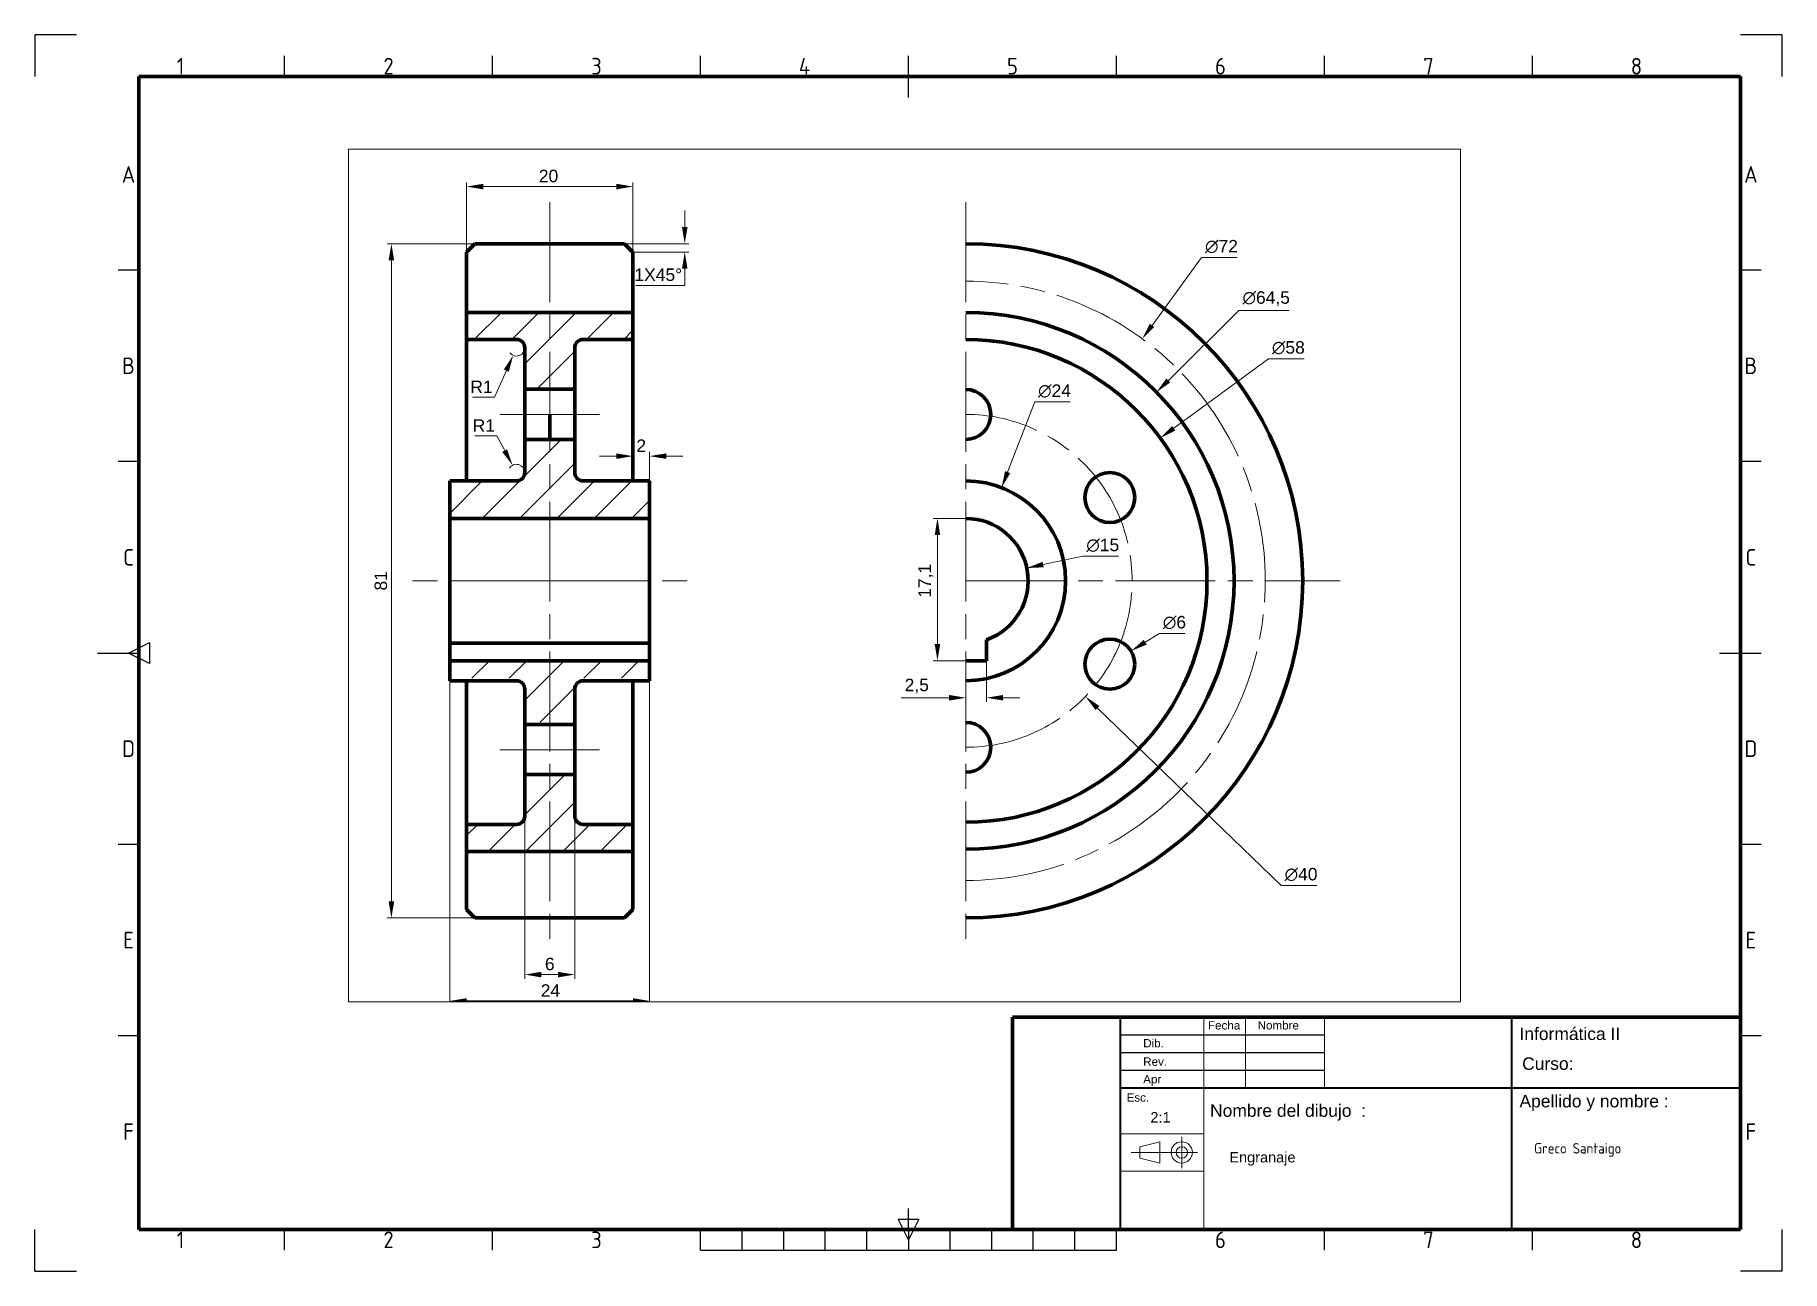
# Paper-space layout 'papel' of a CAD drawing. Header units: millimetres. Extents: x 0 to 420, y 0 to 297.
# The model-space entities are those that its viewports show. They can reach past a viewport. Long polylines and large blocks are cut down to what shows.
import ezdxf
from ezdxf.enums import TextEntityAlignment as Align

# ---------------------------------------------------------------- set-up
doc = ezdxf.new("R2010")
doc.units = ezdxf.units.MM
doc.linetypes.add('ACAD_ISO08W100', pattern=[36, 24, -3, 6, -3])
doc.linetypes.add('CENTER2', pattern=[28.575, 19.05, -3.175, 3.175, -3.175])
for name, color, linetype, lineweight in [('Contornos visibles', 1, 'Continuous', 100), ('Cortes', 6, 'Continuous', 20), ('Cotas', 5, 'Continuous', 20), ('Ejes', 3, 'ACAD_ISO08W100', 20)]:
    doc.layers.add(name, color=color, linetype=linetype, lineweight=lineweight)
doc.styles.add('ISO Proportional', font='isocp.shx')
doc.styles.get("Standard").update_dxf_attribs({"font": 'arial.ttf'})
doc.dimstyles.new('Info 2', dxfattribs={"dimtxt": 3, "dimasz": 4, "dimexe": 1, "dimexo": 0, "dimgap": 1, "dimtad": 1, "dimtoh": 1, "dimlfac": 0.5, "dimtxsty": 'Standard', "dimcen": 0, "dimclrd": 256, "dimclre": 256, "dimclrt": 256, "dimadec": 1, "dimazin": 0, "dimtfac": 1, "dimtofl": 0, "dimtmove": 0, "dimatfit": 3, "dimfxl": 1, "dimlwd": -1, "dimlwe": -1, "dimarcsym": 0})
pattern_1 = [(45, (-167.5296, -413.5726), (-4.49013, 4.49013), [])]
pattern_2 = [(45, (-167.5296, -414.1726), (-4.49013, 4.49013), [])]

# ---------------------------------------------------------------- blocks, each defined once
blk = doc.blocks.new('*U31')
at = {"color": 0, "linetype": 'CENTER2', "lineweight": 20, "ltscale": 3, "transparency": 16777216}
for p, q in [((-12.18, 0), (-0.28, 0)), ((0, 0.28), (0, 3.78)), ((0.28, 0), (3.78, 0)), ((0, -3.78), (0, -0.28))]:
    blk.add_line(p, q, dxfattribs=at)
at = {"color": 0, "linetype": 'Continuous', "lineweight": 20, "ltscale": 3, "transparency": 16777216}
for p, q in [((-0.14, 0), (0.14, 0)), ((0, -0.14), (0, 0.14))]:
    blk.add_line(p, q, dxfattribs=at)
blk = doc.blocks.new('*D66')
at = {"layer": 'Cotas', "transparency": 16777216}
for p, q in [((103.76, 244.84), (103.76, 261.57)), ((107.76, 260.57), (139.76, 260.57)), ((143.76, 244.84), (143.76, 261.57))]:
    blk.add_line(p, q, dxfattribs=at)
for points in [[(107.76, 261.24), (107.76, 259.9), (103.76, 260.57)], [(139.76, 261.24), (139.76, 259.9), (143.76, 260.57)]]:
    blk.add_solid(points, dxfattribs=at)
at = {"layer": 'Defpoints', "color": 0, "transparency": 16777216}
for p in [(143.76, 260.57), (103.76, 244.84), (143.76, 244.84)]:
    blk.add_point(p, dxfattribs=at)
at = {"layer": 'Cotas', "transparency": 16777216, "insert": (123.47, 263.1), "char_height": 3, "attachment_point": 5}
blk.add_mtext('20', dxfattribs=at)
blk = doc.blocks.new('*D69')
at = {"layer": 'Cotas', "transparency": 16777216}
for p, q in [((252.47, 329.43), (252.47, 336.39)), ((256.47, 329.43), (256.47, 336.39)), ((248.47, 335.39), (244.47, 335.39)), ((260.47, 335.39), (264.47, 335.39))]:
    blk.add_line(p, q, dxfattribs=at)
for points in [[(248.47, 336.06), (248.47, 334.73), (252.47, 335.39)], [(260.47, 336.06), (260.47, 334.73), (256.47, 335.39)]]:
    blk.add_solid(points, dxfattribs=at)
at = {"layer": 'Defpoints', "color": 0, "transparency": 16777216}
for p in [(256.47, 335.39), (252.47, 329.43), (256.47, 329.43)]:
    blk.add_point(p, dxfattribs=at)
at = {"layer": 'Cotas', "transparency": 16777216, "insert": (254.47, 337.9), "char_height": 3, "attachment_point": 5}
blk.add_mtext('2', dxfattribs=at)
blk = doc.blocks.new('*D70')
at = {"layer": 'Cotas', "transparency": 16777216}
for p, q in [((226.47, 248.91), (226.47, 209.82)), ((238.47, 248.91), (238.47, 209.82)), ((230.47, 210.82), (234.47, 210.82))]:
    blk.add_line(p, q, dxfattribs=at)
for points in [[(230.47, 211.48), (230.47, 210.15), (226.47, 210.82)], [(234.47, 211.48), (234.47, 210.15), (238.47, 210.82)]]:
    blk.add_solid(points, dxfattribs=at)
at = {"layer": 'Defpoints', "color": 0, "transparency": 16777216}
for p in [(226.47, 248.91), (238.47, 248.91), (238.47, 210.82)]:
    blk.add_point(p, dxfattribs=at)
at = {"layer": 'Cotas', "transparency": 16777216, "insert": (232.47, 213.35), "char_height": 3, "attachment_point": 5}
blk.add_mtext('6', dxfattribs=at)
blk = doc.blocks.new('*D71')
at = {"layer": 'Cotas', "transparency": 16777216}
for p, q in [((208.47, 281.43), (208.47, 203.48)), ((256.47, 281.43), (256.47, 203.48)), ((212.47, 204.48), (252.47, 204.48))]:
    blk.add_line(p, q, dxfattribs=at)
for points in [[(212.47, 205.15), (212.47, 203.81), (208.47, 204.48)], [(252.47, 205.15), (252.47, 203.81), (256.47, 204.48)]]:
    blk.add_solid(points, dxfattribs=at)
at = {"layer": 'Defpoints', "color": 0, "transparency": 16777216}
for p in [(208.47, 281.43), (256.47, 281.43), (256.47, 204.48)]:
    blk.add_point(p, dxfattribs=at)
at = {"layer": 'Cotas', "transparency": 16777216, "insert": (232.63, 206.99), "char_height": 3, "attachment_point": 5}
blk.add_mtext('24', dxfattribs=at)
blk = doc.blocks.new('*D72')
at = {"layer": 'Cotas', "transparency": 16777216}
for p, q in [((214.47, 386.43), (193.4, 386.43)), ((194.4, 382.43), (194.4, 228.43)), ((214.47, 224.43), (193.4, 224.43))]:
    blk.add_line(p, q, dxfattribs=at)
for points in [[(193.73, 382.43), (195.07, 382.43), (194.4, 386.43)], [(193.73, 228.43), (195.07, 228.43), (194.4, 224.43)]]:
    blk.add_solid(points, dxfattribs=at)
at = {"layer": 'Defpoints', "color": 0, "transparency": 16777216}
for p in [(214.47, 386.43), (194.4, 224.43), (214.47, 224.43)]:
    blk.add_point(p, dxfattribs=at)
at = {"layer": 'Cotas', "transparency": 16777216, "insert": (191.87, 305.43), "char_height": 3, "attachment_point": 5, "rotation": 90}
blk.add_mtext('81', dxfattribs=at)
blk = doc.blocks.new('*D73')
at = {"layer": 'Cotas', "transparency": 16777216}
for p, q in [((332.47, 320.43), (324.67, 320.43)), ((325.67, 316.43), (325.67, 290.23)), ((332.47, 286.23), (324.67, 286.23))]:
    blk.add_line(p, q, dxfattribs=at)
for points in [[(325.01, 316.43), (326.34, 316.43), (325.67, 320.43)], [(325.01, 290.23), (326.34, 290.23), (325.67, 286.23)]]:
    blk.add_solid(points, dxfattribs=at)
at = {"layer": 'Defpoints', "color": 0, "transparency": 16777216}
for p in [(332.47, 320.43), (325.67, 286.23), (332.47, 286.23)]:
    blk.add_point(p, dxfattribs=at)
at = {"layer": 'Cotas', "transparency": 16777216, "insert": (322.87, 305.43), "char_height": 3, "attachment_point": 5, "rotation": 90}
blk.add_mtext('17,1', dxfattribs=at)
blk = doc.blocks.new('*D74')
at = {"layer": 'Cotas', "transparency": 16777216}
for p, q in [((332.47, 286.23), (332.47, 276.34)), ((337.47, 286.23), (337.47, 276.34)), ((328.47, 277.34), (316.93, 277.34)), ((341.47, 277.34), (345.47, 277.34))]:
    blk.add_line(p, q, dxfattribs=at)
for points in [[(328.47, 278.01), (328.47, 276.67), (332.47, 277.34)], [(341.47, 278.01), (341.47, 276.67), (337.47, 277.34)]]:
    blk.add_solid(points, dxfattribs=at)
at = {"layer": 'Defpoints', "color": 0, "transparency": 16777216}
for p in [(332.47, 286.23), (337.47, 286.23), (337.47, 277.34)]:
    blk.add_point(p, dxfattribs=at)
at = {"layer": 'Cotas', "transparency": 16777216, "insert": (320.7, 280.14), "char_height": 3, "attachment_point": 5}
blk.add_mtext('2,5', dxfattribs=at)
blk = doc.blocks.new('*D75')
at = {"layer": 'Cotas', "transparency": 16777216}
for p, q in [((389.18, 383.13), (377.28, 366.81)), ((397.72, 383.13), (389.18, 383.13))]:
    blk.add_line(p, q, dxfattribs=at)
blk.add_solid([(376.74, 367.21), (377.81, 366.42), (374.92, 363.58)], dxfattribs=at)
at = {"layer": 'Defpoints', "color": 0, "transparency": 16777216}
for p in [(374.92, 363.58), (290.01, 247.27)]:
    blk.add_point(p, dxfattribs=at)
at = {"layer": 'Cotas', "transparency": 16777216, "insert": (393.95, 385.74), "char_height": 3, "attachment_point": 5}
blk.add_mtext('∅72', dxfattribs=at)
blk = doc.blocks.new('*D76')
at = {"layer": 'Cotas', "transparency": 16777216}
for p, q in [((398.16, 370.38), (381.18, 353.59)), ((410.24, 370.38), (398.16, 370.38))]:
    blk.add_line(p, q, dxfattribs=at)
blk.add_solid([(380.71, 354.06), (381.65, 353.11), (378.33, 350.78)], dxfattribs=at)
at = {"layer": 'Defpoints', "color": 0, "transparency": 16777216}
for p in [(378.33, 350.78), (286.6, 260.08)]:
    blk.add_point(p, dxfattribs=at)
at = {"layer": 'Cotas', "transparency": 16777216, "insert": (404.7, 373.23), "char_height": 3, "attachment_point": 5}
blk.add_mtext('∅64,5', dxfattribs=at)
blk = doc.blocks.new('*D77')
at = {"layer": 'Cotas', "transparency": 16777216}
for p, q in [((405.24, 358.81), (382.46, 342.1)), ((413.81, 358.81), (405.24, 358.81))]:
    blk.add_line(p, q, dxfattribs=at)
blk.add_solid([(382.07, 342.64), (382.86, 341.56), (379.24, 339.73)], dxfattribs=at)
at = {"layer": 'Defpoints', "color": 0, "transparency": 16777216}
for p in [(379.24, 339.73), (285.7, 271.12)]:
    blk.add_point(p, dxfattribs=at)
at = {"layer": 'Cotas', "transparency": 16777216, "insert": (410.02, 361.42), "char_height": 3, "attachment_point": 5}
blk.add_mtext('∅58', dxfattribs=at)
blk = doc.blocks.new('*D78')
at = {"layer": 'Cotas', "transparency": 16777216}
for p, q in [((349.05, 348.42), (342.54, 331.55)), ((357.6, 348.42), (349.05, 348.42))]:
    blk.add_line(p, q, dxfattribs=at)
blk.add_solid([(341.92, 331.79), (343.16, 331.31), (341.1, 327.82)], dxfattribs=at)
at = {"layer": 'Defpoints', "color": 0, "transparency": 16777216}
for p in [(341.1, 327.82), (323.83, 283.04)]:
    blk.add_point(p, dxfattribs=at)
at = {"layer": 'Cotas', "transparency": 16777216, "insert": (353.82, 351.03), "char_height": 3, "attachment_point": 5}
blk.add_mtext('∅24', dxfattribs=at)
blk = doc.blocks.new('*D79')
at = {"layer": 'Cotas', "transparency": 16777216}
for p, q in [((360.62, 311.34), (351.06, 309.34)), ((369.2, 311.34), (360.62, 311.34))]:
    blk.add_line(p, q, dxfattribs=at)
blk.add_solid([(350.93, 309.99), (351.2, 308.68), (347.15, 308.51)], dxfattribs=at)
at = {"layer": 'Defpoints', "color": 0, "transparency": 16777216}
for p in [(347.15, 308.51), (317.79, 302.34)]:
    blk.add_point(p, dxfattribs=at)
at = {"layer": 'Cotas', "transparency": 16777216, "insert": (365.41, 313.96), "char_height": 3, "attachment_point": 5}
blk.add_mtext('∅15', dxfattribs=at)
blk = doc.blocks.new('*D80')
at = {"layer": 'Cotas', "transparency": 16777216}
for p, q in [((379.03, 292.78), (375.62, 290.68)), ((385.25, 292.78), (379.03, 292.78))]:
    blk.add_line(p, q, dxfattribs=at)
blk.add_solid([(375.27, 291.25), (375.97, 290.11), (372.22, 288.58)], dxfattribs=at)
at = {"layer": 'Defpoints', "color": 0, "transparency": 16777216}
for p in [(372.22, 288.58), (362.01, 282.28)]:
    blk.add_point(p, dxfattribs=at)
at = {"layer": 'Cotas', "transparency": 16777216, "insert": (382.64, 295.4), "char_height": 3, "attachment_point": 5}
blk.add_mtext('∅6', dxfattribs=at)
blk = doc.blocks.new('*D81')
at = {"layer": 'Cotas', "transparency": 16777216}
for p, q in [((408.31, 232.24), (364.13, 274.87)), ((416.86, 232.24), (408.31, 232.24))]:
    blk.add_line(p, q, dxfattribs=at)
blk.add_solid([(364.59, 275.35), (363.67, 274.39), (361.25, 277.65)], dxfattribs=at)
at = {"layer": 'Defpoints', "color": 0, "transparency": 16777216}
for p in [(303.69, 333.2), (361.25, 277.65)]:
    blk.add_point(p, dxfattribs=at)
at = {"layer": 'Cotas', "transparency": 16777216, "insert": (413.08, 234.86), "char_height": 3, "attachment_point": 5}
blk.add_mtext('∅40', dxfattribs=at)
blk = doc.blocks.new('*D82')
at = {"layer": 'Cotas', "transparency": 16777216}
for p, q in [((219.2, 349.53), (222.04, 355.94)), ((213.94, 349.53), (219.2, 349.53))]:
    blk.add_line(p, q, dxfattribs=at)
blk.add_arc((224.47, 361.43), 2, 217.4392, 0, dxfattribs=at)
blk.add_solid([(221.43, 356.21), (222.65, 355.67), (223.66, 359.6)], dxfattribs=at)
at = {"layer": 'Defpoints', "color": 0, "transparency": 16777216}
for p in [(224.47, 361.43), (223.66, 359.6)]:
    blk.add_point(p, dxfattribs=at)
at = {"layer": 'Cotas', "transparency": 16777216, "insert": (216.07, 352.04), "char_height": 3, "attachment_point": 5}
blk.add_mtext('R1', dxfattribs=at)
blk = doc.blocks.new('*D83')
at = {"layer": 'Cotas', "transparency": 16777216}
for p, q in [((214.49, 340.24), (219.75, 340.24)), ((219.75, 340.24), (221.64, 336.72))]:
    blk.add_line(p, q, dxfattribs=at)
blk.add_arc((224.47, 331.43), 2, 360, 146.8148, dxfattribs=at)
blk.add_solid([(222.23, 337.03), (221.05, 336.4), (223.53, 333.19)], dxfattribs=at)
at = {"layer": 'Defpoints', "color": 0, "transparency": 16777216}
for p in [(223.53, 333.19), (224.47, 331.43)]:
    blk.add_point(p, dxfattribs=at)
at = {"layer": 'Cotas', "transparency": 16777216, "insert": (216.62, 342.75), "char_height": 3, "attachment_point": 5}
blk.add_mtext('R1', dxfattribs=at)
blk = doc.blocks.new('*D84')
at = {"layer": 'Cotas', "transparency": 16777216}
for p, q in [((264.92, 390.43), (264.92, 394.43)), ((250.47, 386.43), (265.92, 386.43)), ((252.47, 384.43), (265.92, 384.43)), ((264.92, 380.43), (264.92, 376.43)), ((264.92, 376.43), (253.19, 376.43))]:
    blk.add_line(p, q, dxfattribs=at)
for points in [[(264.26, 390.43), (265.59, 390.43), (264.92, 386.43)], [(264.26, 380.43), (265.59, 380.43), (264.92, 384.43)]]:
    blk.add_solid(points, dxfattribs=at)
at = {"layer": 'Defpoints', "color": 0, "transparency": 16777216}
for p in [(250.47, 386.43), (252.47, 384.43), (264.92, 384.43)]:
    blk.add_point(p, dxfattribs=at)
at = {"layer": 'Cotas', "transparency": 16777216, "insert": (258.56, 378.96), "char_height": 3, "attachment_point": 5}
blk.add_mtext('1X45°', dxfattribs=at)

msp = doc.modelspace()

# ---------------------------------------------------------------- hatches: boundary and pattern name
at = {"layer": 'Cortes'}
h = msp.add_hatch(dxfattribs=at)
h.set_pattern_fill('ANSI31', color=256, scale=2)
h.set_pattern_definition(pattern_1)
h.paths.add_polyline_path([(232.47, 369.927), (212.47, 369.927), (212.47, 363.427), (224.47, 363.427, -0.4142136), (226.47, 361.427), (226.47, 351.505), (232.47, 351.505)])
h.paths.add_polyline_path([(240.47, 282.027), (256.47, 282.027), (256.47, 286.227), (232.47, 286.227), (232.47, 271.507), (238.47, 271.507), (238.47, 280.027, -0.4142136)])
h = msp.add_hatch(dxfattribs=at)
h.set_pattern_fill('ANSI31', color=256, scale=2)
h.set_pattern_definition(pattern_1)
h.paths.add_polyline_path([(252.47, 369.927), (232.47, 369.927), (232.47, 351.505), (238.47, 351.505), (238.47, 361.427, -0.4142136), (240.47, 363.427), (252.47, 363.427)])
h = msp.add_hatch(dxfattribs=at)
h.set_pattern_fill('ANSI31', color=256, scale=2)
h.set_pattern_definition(pattern_1)
h.paths.add_polyline_path([(232.47, 339.427), (226.47, 339.427), (226.47, 331.427, -0.4142136), (224.47, 329.427), (208.47, 329.427), (208.47, 320.427), (232.47, 320.427)])
h = msp.add_hatch(dxfattribs=at)
h.set_pattern_fill('ANSI31', color=256, scale=2)
h.set_pattern_definition(pattern_1)
h.paths.add_polyline_path([(256.47, 329.427), (240.47, 329.427, -0.4142136), (238.47, 331.427), (238.47, 339.427), (232.47, 339.427), (232.47, 320.427), (256.47, 320.427)])
h = msp.add_hatch(dxfattribs=at)
h.set_pattern_fill('ANSI31', color=256, scale=2)
h.set_pattern_definition(pattern_1)
h.paths.add_polyline_path([(232.47, 286.227), (208.47, 286.227), (208.47, 282.027), (224.47, 282.027, -0.4142136), (226.47, 280.027), (226.47, 271.507), (232.47, 271.507)])
h = msp.add_hatch(dxfattribs=at)
h.set_pattern_fill('ANSI31', color=256, scale=2)
h.set_pattern_definition(pattern_2)
h.paths.add_polyline_path([(232.47, 258.907), (226.47, 258.907), (226.47, 248.907, -0.4142136), (224.47, 246.907), (212.47, 246.907), (212.47, 240.407), (232.47, 240.407)])
h = msp.add_hatch(dxfattribs=at)
h.set_pattern_fill('ANSI31', color=256, scale=2)
h.set_pattern_definition(pattern_2)
h.paths.add_polyline_path([(238.47, 248.907), (238.47, 258.907), (232.47, 258.907), (232.47, 240.407), (252.47, 240.407), (252.47, 246.907), (240.47, 246.907, -0.4142136)])

# ---------------------------------------------------------------- linework, layer by layer
at = {"layer": 'Contornos visibles'}
for p, q in [((214.47, 386.427), (212.47, 384.427)), ((214.47, 386.427), (250.47, 386.427)), ((250.47, 386.427), (252.47, 384.427)), ((212.47, 384.427), (212.47, 369.927)), ((252.47, 384.427), (252.47, 369.927)), ((212.47, 363.427), (212.47, 369.927)), ((212.47, 369.927), (252.47, 369.927)), ((252.47, 363.427), (252.47, 369.927)), ((224.47, 363.427), (212.47, 363.427)), ((212.47, 363.427), (212.47, 329.427)), ((226.47, 331.427), (226.47, 361.427)), ((238.47, 331.427), (238.47, 361.427)), ((240.47, 363.427), (252.47, 363.427)), ((252.47, 363.427), (252.47, 329.427)), ((232.47, 351.505), (226.47, 351.505)), ((226.47, 351.505), (238.47, 351.505)), ((232.47, 345.427), (232.47, 339.427)), ((232.47, 339.427), (226.47, 339.427)), ((232.47, 339.427), (238.47, 339.427)), ((208.47, 320.427), (208.47, 329.427)), ((208.47, 329.427), (224.47, 329.427)), ((256.47, 329.427), (240.47, 329.427)), ((256.47, 320.427), (256.47, 329.427)), ((256.47, 320.427), (208.47, 320.427)), ((208.47, 320.427), (208.47, 290.427)), ((256.47, 305.427), (256.47, 320.427)), ((256.47, 290.427), (256.47, 305.427)), ((208.47, 290.427), (256.47, 290.427)), ((208.47, 290.427, 10), (208.47, 286.227)), ((256.47, 286.227), (256.47, 290.427)), ((337.47, 286.227), (337.47, 291.285)), ((208.47, 286.227), (256.47, 286.227)), ((208.47, 286.227), (208.47, 281.427)), ((256.47, 286.227), (256.47, 281.427)), ((332.47, 286.227), (337.47, 286.227)), ((208.47, 281.427), (224.47, 281.427)), ((212.47, 280.907), (212.47, 281.427)), ((240.47, 281.427), (252.47, 281.427)), ((252.47, 280.907), (252.47, 281.427)), ((252.47, 281.427), (256.47, 281.427)), ((212.47, 246.907), (212.47, 280.907)), ((226.47, 279.427), (226.47, 270.907)), ((238.47, 279.427), (238.47, 270.907)), ((252.47, 246.907), (252.47, 280.907)), ((238.47, 270.907), (226.47, 270.907)), ((226.47, 270.907), (226.47, 258.907)), ((232.47, 270.907), (238.47, 270.907)), ((238.47, 258.907), (238.47, 270.907)), ((226.47, 258.907), (238.47, 258.907)), ((226.47, 258.907), (226.47, 248.907)), ((238.47, 258.907), (238.47, 248.907)), ((224.47, 246.907), (212.47, 246.907)), ((212.47, 246.907), (212.47, 240.407)), ((240.47, 246.907), (252.47, 246.907)), ((252.47, 240.407), (252.47, 246.907)), ((212.47, 240.407), (252.47, 240.407)), ((212.47, 240.407), (212.47, 226.427)), ((252.47, 240.407), (252.47, 226.427)), ((212.47, 226.427), (214.47, 224.427)), ((214.47, 224.427), (250.47, 224.427)), ((252.47, 226.427), (250.47, 224.427))]:
    msp.add_line(p, q, dxfattribs=at)
for centre in [(367.111, 325.427), (367.111, 285.427)]:
    msp.add_circle(centre, 6, dxfattribs=at)
for centre, radius, start, end in [((332.47, 305.427), 81, 270, 90), ((332.466, 305.427), 64.5, 270.00471, 89.99577), ((224.47, 361.427), 2, 0, 90), ((240.47, 361.427), 2, 90, 180), ((332.47, 305.427), 58, 270, 90), ((332.47, 345.427), 6, 270, 90), ((224.47, 331.427), 2, 270, 0), ((240.47, 331.427), 2, 180, 270), ((332.466, 305.427), 24, 270.01137, 89.98863), ((332.47, 305.427), 15, 289.47122, 90), ((224.47, 279.427), 2, 0, 90), ((240.47, 279.427), 2, 90, 180), ((332.47, 265.427), 6, 270, 90), ((224.47, 248.907), 2, 270, 0), ((240.47, 248.907), 2, 180, 270)]:
    msp.add_arc(centre, radius, start, end, dxfattribs=at)
at = {"layer": 'Ejes'}
for p, q in [((232.47, 396.427), (232.47, 216.427)), ((332.47, 396.427), (332.47, 216.427)), ((232.47, 345.427), (220.47, 345.427)), ((232.47, 345.427), (244.47, 345.36)), ((232.47, 305.427), (198.47, 305.427)), ((232.47, 305.427), (266.47, 305.427)), ((332.47, 305.427), (422.47, 305.427)), ((244.47, 264.827), (220.47, 264.827)), ((232.47, 264.827), (244.47, 264.827))]:
    msp.add_line(p, q, dxfattribs=at)
for centre, radius, start, end in [((332.466, 305.427), 72, 270.00337, 89.99621), ((332.47, 305.427), 40, 270, 90)]:
    msp.add_arc(centre, radius, start, end, dxfattribs=at)

# ---------------------------------------------------------------- dimensions: what is measured, and where the dimension line sits
at = {"layer": 'Cotas'}
dim = msp.add_linear_dim(base=(264.923, 384.427), p1=(250.47, 386.427), p2=(252.47, 384.427), angle=90, text='1X45°', dimstyle='Info 2', dxfattribs=at)
dim.commit()
dim.dimension.update_dxf_attribs({"geometry": '*D84', "text_midpoint": (258.558, 376.427), "dimtype": 160})
for base, p1, p2, picture, middle in [((194.401, 224.427), (214.47, 386.427), (214.47, 224.427), '*D72', (194.401, 305.427)), ((325.673, 286.227), (332.47, 320.427), (332.47, 286.227), '*D73', (325.673, 305.427))]:
    dim = msp.add_linear_dim(base=base, p1=p1, p2=p2, angle=90, dimstyle='Info 2', dxfattribs=at)
    dim.commit()
    dim.dimension.update_dxf_attribs({"geometry": picture, "text_midpoint": middle, "dimtype": 160})
for p1, p2, picture, middle in [((290.015, 247.273), (374.917, 363.581), '*D75', (393.95, 383.127)), ((286.599, 260.079), (378.332, 350.776), '*D76', (404.696, 370.376)), ((285.703, 271.122), (379.238, 339.732), '*D77', (410.023, 358.806)), ((323.829, 283.035), (341.103, 327.819), '*D78', (353.822, 348.416)), ((303.688, 333.204), (361.253, 277.651), '*D81', (413.084, 232.24)), ((317.791, 302.342), (347.15, 308.513), '*D79', (360.616, 311.343))]:
    dim = msp.add_diameter_dim_2p(p1=p1, p2=p2, dimstyle='Info 2', dxfattribs=at)
    dim.commit()
    dim.dimension.update_dxf_attribs({"geometry": picture, "text_midpoint": middle, "dimtype": 163})
for center, mpoint, picture, middle in [((224.47, 361.427), (223.66, 359.599), '*D82', (216.067, 349.532)), ((224.47, 331.427), (223.526, 333.191), '*D83', (216.621, 340.243))]:
    dim = msp.add_radius_dim(center=center, mpoint=mpoint, dimstyle='Info 2', dxfattribs=at)
    dim.commit()
    dim.dimension.update_dxf_attribs({"geometry": picture, "text_midpoint": middle})
for base, p1, p2, picture, middle in [((256.47, 335.394), (252.47, 329.427), (256.47, 329.427), '*D69', (254.47, 335.394)), ((337.47, 277.341), (332.47, 286.227), (337.47, 286.227), '*D74', (320.703, 277.341)), ((256.47, 204.479), (208.47, 281.427), (256.47, 281.427), '*D71', (232.631, 204.479)), ((238.47, 210.817), (226.47, 248.907), (238.47, 248.907), '*D70', (232.47, 210.817))]:
    dim = msp.add_linear_dim(base=base, p1=p1, p2=p2, dimstyle='Info 2', dxfattribs=at)
    dim.commit()
    dim.dimension.update_dxf_attribs({"geometry": picture, "text_midpoint": middle, "dimtype": 160})
dim = msp.add_diameter_dim_2p(p1=(362.006, 282.276), p2=(372.217, 288.579), dimstyle='Info 2', dxfattribs=at)
dim.commit()
dim.dimension.update_dxf_attribs({"geometry": '*D80', "text_midpoint": (382.639, 292.78)})

psp = doc.layouts.new('papel')

# ---------------------------------------------------------------- linework, layer by layer
for p, q in [((0, 297), (0, 287)), ((10, 297), (0, 297)), ((420, 297), (410, 297)), ((420, 287), (420, 297)), ((60, 287), (60, 292)), ((110, 287), (110, 292)), ((160, 287), (160, 292)), ((210, 282), (210, 292)), ((260, 287), (260, 292)), ((310, 287), (310, 292)), ((360, 287), (360, 292)), ((25, 240.5), (20, 240.5)), ((415, 240.5), (410, 240.5)), ((25, 194.5), (20, 194.5)), ((415, 194.5), (410, 194.5)), ((15, 148.5), (25, 148.5)), ((22.5, 148.5), (27.5, 151)), ((27.5, 146), (22.5, 148.5)), ((27.5, 151), (27.5, 146)), ((405, 148.5), (415, 148.5)), ((25, 102.5), (20, 102.5)), ((415, 102.5), (410, 102.5)), ((25, 56.5), (20, 56.5)), ((261, 56.75), (310, 56.75)), ((415, 56.5), (410, 56.5)), ((261, 52.5), (310, 52.5)), ((261, 48.25), (310, 48.25)), ((210, 10), (210, 15)), ((0, 0), (0, 10)), ((60, 5), (60, 10)), ((110, 5), (110, 10)), ((160, 5), (160, 10)), ((170, 5), (170, 10)), ((180, 5), (180, 10)), ((190, 5), (190, 10)), ((200, 5), (200, 10)), ((207.5, 12.5), (212.5, 12.5)), ((210, 7.5), (207.5, 12.5)), ((212.5, 12.5), (210, 7.5)), ((210, 10), (210, 5)), ((220, 5), (220, 10)), ((230, 5), (230, 10)), ((240, 5), (240, 10)), ((250, 5), (250, 10)), ((260, 5), (260, 10)), ((310, 5), (310, 10)), ((360, 5), (360, 10)), ((420, 0), (420, 10)), ((160, 5), (260, 5)), ((0, 0), (10, 0)), ((420, 0), (410, 0))]:
    psp.add_line(p, q)
at = {"lineweight": 80}
for p, q in [((410, 287), (25, 287)), ((25, 287), (25, 10)), ((410, 10), (410, 287)), ((235, 61), (410, 61)), ((235, 10), (235, 61)), ((25, 10), (410, 10))]:
    psp.add_line(p, q, dxfattribs=at)
at = {"lineweight": 40}
for p, q in [((261, 10), (261, 61)), ((355, 10), (355, 61)), ((261, 44), (410, 44))]:
    psp.add_line(p, q, dxfattribs=at)
at = {"lineweight": 20}
for p, q in [((281, 10), (281, 61)), ((291, 44), (291, 61)), ((310, 44), (310, 61)), ((261, 33), (281, 33)), ((270.439, 31.055), (265.615, 29.882)), ((265.615, 29.882), (265.615, 27.118)), ((270.439, 31.055), (270.439, 25.945)), ((265.615, 27.118), (270.439, 25.945)), ((261, 24), (281, 24))]:
    psp.add_line(p, q, dxfattribs=at)
for radius in [2.555, 1.382]:
    psp.add_circle((275.694, 28.5), radius, dxfattribs=at)

# ---------------------------------------------------------------- block references
at = {"linetype": 'CENTER2', "lineweight": 20, "ltscale": 3}
psp.add_blockref('*U31', (275.694, 28.5), dxfattribs=at)

# ---------------------------------------------------------------- texts
at = {"style": 'ISO Proportional'}
for s, p in [('1', (35, 289.5)), ('2', (85, 289.5)), ('3', (135, 289.5)), ('4', (185, 289.5)), ('5', (235, 289.5)), ('6', (285, 289.5)), ('7', (335, 289.5)), ('8', (385, 289.5)), ('A', (22.5, 263.5)), ('A', (412.5, 263.5)), ('B', (22.5, 217.5)), ('B', (412.5, 217.5)), ('C', (22.5, 171.5)), ('C', (412.5, 171.5)), ('D', (22.5, 125.5)), ('D', (412.5, 125.5)), ('E', (22.5, 79.5)), ('E', (412.5, 79.5)), ('F', (22.5, 33.5)), ('F', (412.5, 33.5)), ('1', (35, 7.5)), ('2', (85, 7.5)), ('3', (135, 7.5)), ('6', (285, 7.5)), ('7', (335, 7.5)), ('8', (385, 7.5))]:
    psp.add_text(s, height=4, dxfattribs=at).set_placement(p, align=Align.MIDDLE)
at = {"lineweight": 20}
for s, height, p in [('Fecha', 2, (281.989, 58.037)), ('Nombre', 2, (293.928, 58.037)), ('Dib.', 2, (266.424, 53.745)), ('Informática II', 3, (356.877, 55.51)), ('Rev.', 2, (266.424, 49.312)), ('Curso: ', 3, (357.516, 48.343)), ('Apr', 2, (266.424, 45.09)), ('Esc.', 2, (262.426, 40.699)), ('Apellido y nombre : ', 3, (356.877, 39.328)), ('Nombre del dibujo  : ', 3, (282.493, 37.055))]:
    psp.add_text(s, height=height, dxfattribs=at).set_placement(p)
at = {"layer": 'Cotas', "char_height": 2.5, "attachment_point": 1}
for s, width, heights, insert in [('2:1', 20.06716, [5.189], (268.154, 38.189)), ('Engranaje', 44.67038, [0], (287.123, 28.597))]:
    psp.add_mtext_dynamic_manual_height_columns(s, width=width, gutter_width=12.5, heights=heights, dxfattribs=dict(at, insert=insert))
at = {"layer": 'Cotas', "insert": (360.401, 30.737), "char_height": 2.5, "attachment_point": 1, "style": 'ISO Proportional'}
psp.add_mtext_dynamic_manual_height_columns('Greco Santaigo', width=34.26769, gutter_width=12.5, heights=[0], dxfattribs=at)

# ---------------------------------------------------------------- dimensions: what is measured, and where the dimension line sits
at = {"layer": 'Cotas'}
dim = psp.add_linear_dim(base=(143.758, 260.571), p1=(103.758, 244.837), p2=(143.758, 244.837), dimstyle='Info 2', override={"dimlfac": -0.5}, dxfattribs=at)
dim.commit()
dim.dimension.update_dxf_attribs({"geometry": '*D66', "text_midpoint": (123.466, 260.571), "dimtype": 160})

# ---------------------------------------------------------------- viewports
at = {"layer": 'Cotas', "view_target_point": (315.106, 306.723)}
psp.add_viewport(center=(209.051, 167.132), size=(267.267, 204.92973), view_center_point=(2.658, 0), view_height=204.92973, dxfattribs=at)

doc.saveas('drawing.dxf')
